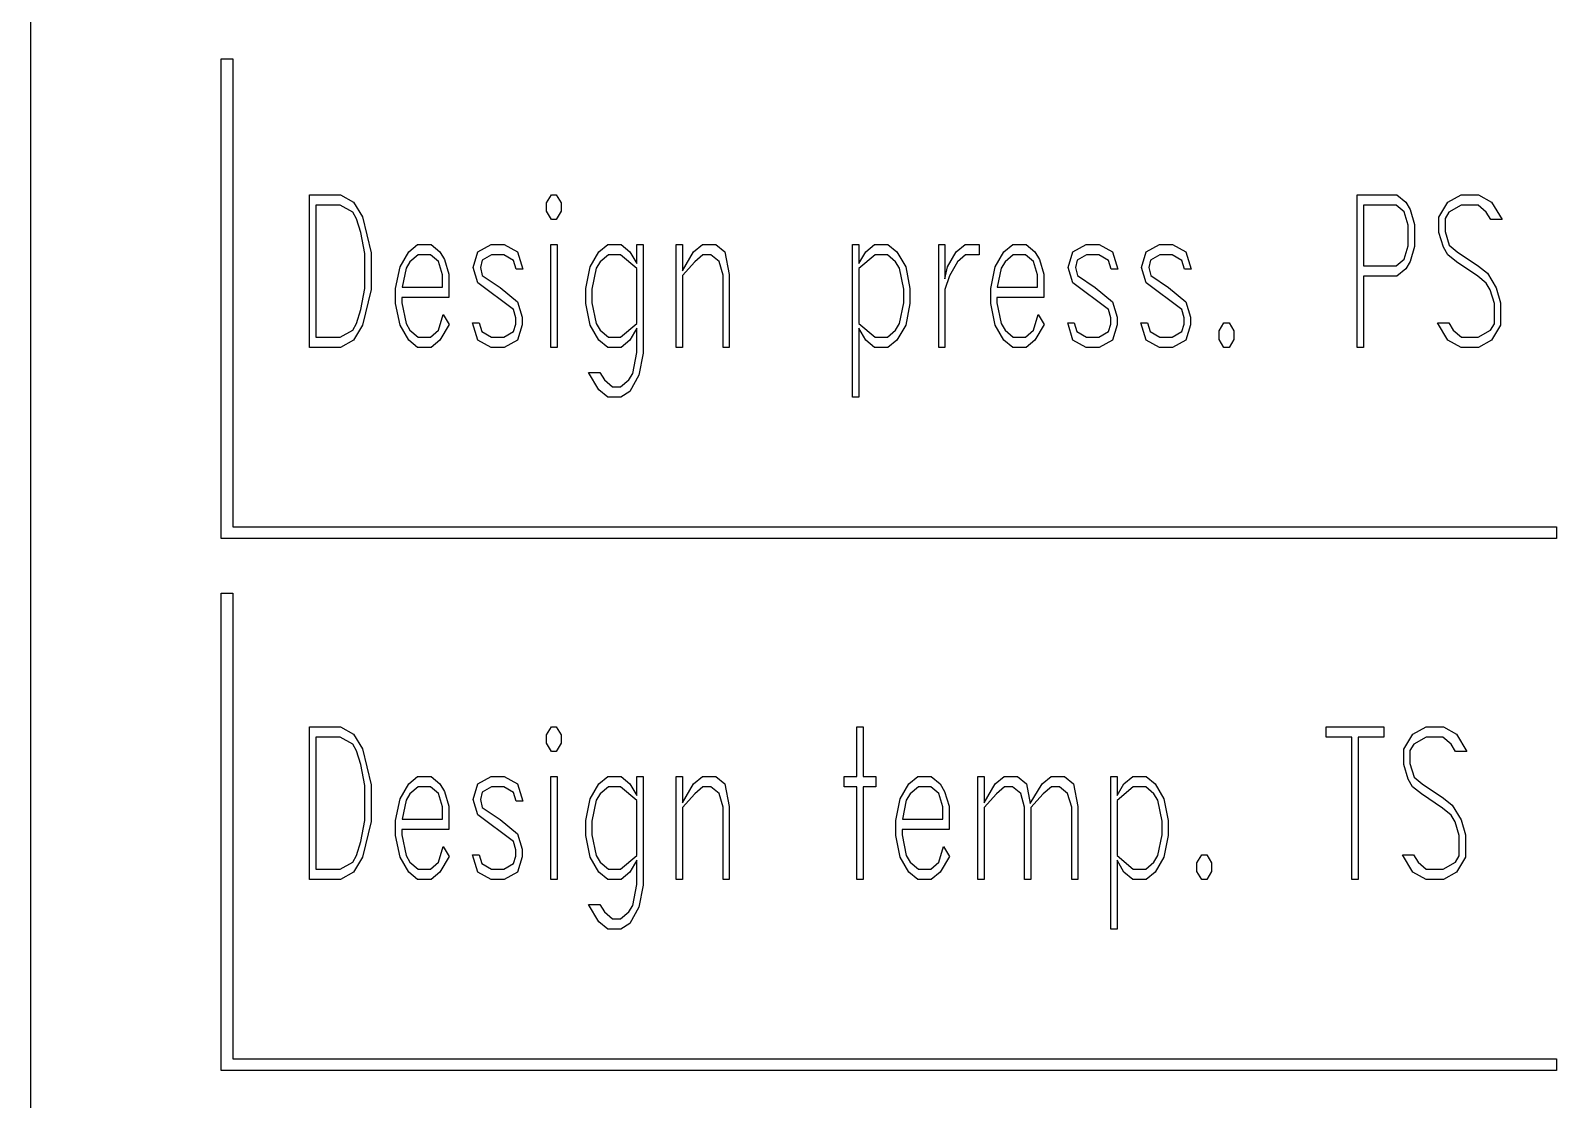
# Model space of a CAD drawing. Extents: x -181672 to 290600, y -29000 to 395522.
# Drawn here: x -170665.34 to -170625.34, y 31010.73 to 31038.74 of the extents above; entities that cross this region are included whole.
import ezdxf

# ---------------------------------------------------------------- set-up
doc = ezdxf.new("R2010")
doc.units = 0
doc.header["$LTSCALE"] = 10

# ---------------------------------------------------------------- blocks, each defined once
blk = doc.blocks.new('XFM7P20PCW$0$A$C29d41b1e')
for p, q in [((-58.5, 1247.5), (-58.5, 1044.5)), ((-53.5, 1160.869), (-53.5, 1173.43)), ((-53.5, 1173.43), (-53.2, 1173.43)), ((-53.2, 1173.43), (-53.2, 1161.169)), ((-51.186, 1165.87), (-51.186, 1169.87)), ((-51.186, 1169.87), (-50.374, 1169.87)), ((-50.374, 1169.87), (-50.031, 1169.676)), ((-50.031, 1169.676), (-49.797, 1169.289)), ((-44.974, 1169.658), (-44.847, 1169.87)), ((-44.974, 1169.438), (-44.974, 1169.658)), ((-44.847, 1169.87), (-44.717, 1169.87)), ((-44.717, 1169.87), (-44.586, 1169.658)), ((-44.586, 1169.658), (-44.586, 1169.438)), ((-23.726, 1165.87), (-23.726, 1169.87)), ((-23.726, 1169.87), (-22.687, 1169.87)), ((-22.687, 1169.87), (-22.452, 1169.676)), ((-22.452, 1169.676), (-22.337, 1169.483)), ((-21.581, 1169.285), (-21.346, 1169.676)), ((-21.346, 1169.676), (-21, 1169.87)), ((-21, 1169.87), (-20.545, 1169.87)), ((-20.545, 1169.87), (-20.203, 1169.676)), ((-20.203, 1169.676), (-19.927, 1169.222)), ((-50.381, 1169.598), (-51.022, 1169.598)), ((-51.022, 1169.598), (-51.022, 1166.142)), ((-50.054, 1169.416), (-50.381, 1169.598)), ((-49.953, 1169.24), (-50.054, 1169.416)), ((-49.841, 1168.879), (-49.953, 1169.24)), ((-49.797, 1169.289), (-49.569, 1168.347)), ((-44.847, 1169.226), (-44.974, 1169.438)), ((-44.717, 1169.226), (-44.847, 1169.226)), ((-44.586, 1169.438), (-44.717, 1169.226)), ((-22.702, 1169.598), (-23.562, 1169.598)), ((-23.562, 1169.598), (-23.562, 1168.008)), ((-22.489, 1169.423), (-22.702, 1169.598)), ((-22.385, 1169.073), (-22.489, 1169.423)), ((-22.337, 1169.483), (-22.221, 1169.091)), ((-21.581, 1168.883), (-21.581, 1169.285)), ((-21.32, 1169.416), (-21.42, 1169.248)), ((-21.42, 1169.248), (-21.42, 1168.905)), ((-20.996, 1169.598), (-21.32, 1169.416)), ((-20.556, 1169.598), (-20.996, 1169.598)), ((-20.34, 1169.416), (-20.556, 1169.598)), ((-20.225, 1169.222), (-20.34, 1169.416)), ((-19.927, 1169.222), (-20.225, 1169.222)), ((-49.733, 1168.332), (-49.841, 1168.879)), ((-22.385, 1168.533), (-22.385, 1169.073)), ((-22.221, 1169.091), (-22.221, 1168.514)), ((-21.465, 1168.496), (-21.581, 1168.883)), ((-21.42, 1168.905), (-21.312, 1168.551)), ((-48.586, 1168.376), (-48.352, 1168.566)), ((-48.352, 1168.566), (-48.001, 1168.566)), ((-48.001, 1168.566), (-47.771, 1168.376)), ((-46.776, 1168.376), (-46.426, 1168.566)), ((-46.426, 1168.566), (-46.083, 1168.566)), ((-46.083, 1168.566), (-45.733, 1168.376)), ((-44.862, 1165.87), (-44.862, 1168.566)), ((-44.862, 1168.566), (-44.698, 1168.566)), ((-44.698, 1168.566), (-44.698, 1165.87)), ((-43.603, 1168.376), (-43.368, 1168.566)), ((-43.368, 1168.566), (-43.018, 1168.566)), ((-43.018, 1168.566), (-42.787, 1168.376)), ((-42.605, 1168.067), (-42.605, 1168.566)), ((-42.605, 1168.566), (-42.441, 1168.566)), ((-42.441, 1168.566), (-42.441, 1165.725)), ((-41.577, 1165.87), (-41.577, 1168.566)), ((-41.577, 1168.566), (-41.413, 1168.566)), ((-41.413, 1168.566), (-41.413, 1167.881)), ((-41.119, 1168.376), (-40.888, 1168.566)), ((-40.888, 1168.566), (-40.538, 1168.566)), ((-40.538, 1168.566), (-40.299, 1168.373)), ((-36.951, 1164.566), (-36.951, 1168.566)), ((-36.951, 1168.566), (-36.787, 1168.566)), ((-36.787, 1168.566), (-36.787, 1168.067)), ((-36.605, 1168.376), (-36.374, 1168.566)), ((-36.374, 1168.566), (-36.024, 1168.566)), ((-36.024, 1168.566), (-35.789, 1168.376)), ((-34.694, 1165.87), (-34.694, 1168.566)), ((-34.694, 1168.566), (-34.53, 1168.566)), ((-34.53, 1168.566), (-34.53, 1167.665)), ((-34.236, 1168.376), (-34.001, 1168.566)), ((-34.001, 1168.566), (-33.636, 1168.566)), ((-33.636, 1168.566), (-33.636, 1168.294)), ((-32.988, 1168.376), (-32.754, 1168.566)), ((-32.754, 1168.566), (-32.404, 1168.566)), ((-32.404, 1168.566), (-32.173, 1168.376)), ((-31.178, 1168.376), (-30.828, 1168.566)), ((-30.828, 1168.566), (-30.486, 1168.566)), ((-30.486, 1168.566), (-30.136, 1168.376)), ((-29.257, 1168.376), (-28.907, 1168.566)), ((-28.907, 1168.566), (-28.564, 1168.566)), ((-28.564, 1168.566), (-28.214, 1168.376)), ((-22.489, 1168.183), (-22.385, 1168.533)), ((-22.221, 1168.514), (-22.337, 1168.123)), ((-21.35, 1168.298), (-21.465, 1168.496)), ((-21.312, 1168.551), (-21.1, 1168.373)), ((-49.733, 1167.412), (-49.733, 1168.332)), ((-49.569, 1168.347), (-49.569, 1167.393)), ((-48.813, 1167.985), (-48.586, 1168.376)), ((-48.553, 1168.112), (-48.657, 1167.944)), ((-48.337, 1168.294), (-48.553, 1168.112)), ((-48.016, 1168.294), (-48.337, 1168.294)), ((-47.804, 1168.119), (-48.016, 1168.294)), ((-47.7, 1167.769), (-47.804, 1168.119)), ((-47.771, 1168.376), (-47.651, 1168.179)), ((-47.651, 1168.179), (-47.536, 1167.788)), ((-46.899, 1167.967), (-46.776, 1168.376)), ((-46.661, 1168.157), (-46.709, 1167.963)), ((-46.419, 1168.294), (-46.661, 1168.157)), ((-46.091, 1168.294), (-46.419, 1168.294)), ((-45.838, 1168.153), (-46.091, 1168.294)), ((-45.767, 1167.918), (-45.838, 1168.153)), ((-45.733, 1168.376), (-45.599, 1167.918)), ((-43.83, 1167.985), (-43.603, 1168.376)), ((-43.569, 1168.112), (-43.674, 1167.944)), ((-43.353, 1168.294), (-43.569, 1168.112)), ((-43.033, 1168.294), (-43.353, 1168.294)), ((-42.605, 1167.937), (-43.033, 1168.294)), ((-42.787, 1168.376), (-42.605, 1168.067)), ((-41.413, 1167.881), (-41.119, 1168.376)), ((-41.089, 1168.112), (-41.413, 1167.758)), ((-40.873, 1168.294), (-41.089, 1168.112)), ((-40.664, 1168.294), (-40.873, 1168.294)), ((-40.452, 1168.119), (-40.664, 1168.294)), ((-40.348, 1167.766), (-40.452, 1168.119)), ((-40.299, 1168.373), (-40.184, 1167.784)), ((-36.787, 1168.067), (-36.605, 1168.376)), ((-36.359, 1168.294), (-36.787, 1167.937)), ((-36.035, 1168.294), (-36.359, 1168.294)), ((-35.823, 1168.112), (-36.035, 1168.294)), ((-35.718, 1167.944), (-35.823, 1168.112)), ((-35.789, 1168.376), (-35.558, 1167.985)), ((-34.467, 1167.985), (-34.236, 1168.376)), ((-34.203, 1168.112), (-34.407, 1167.751)), ((-33.99, 1168.294), (-34.203, 1168.112)), ((-33.636, 1168.294), (-33.99, 1168.294)), ((-33.216, 1167.985), (-32.988, 1168.376)), ((-32.955, 1168.112), (-33.059, 1167.944)), ((-32.739, 1168.294), (-32.955, 1168.112)), ((-32.419, 1168.294), (-32.739, 1168.294)), ((-32.206, 1168.119), (-32.419, 1168.294)), ((-32.102, 1167.769), (-32.206, 1168.119)), ((-32.173, 1168.376), (-32.054, 1168.179)), ((-32.054, 1168.179), (-31.938, 1167.788)), ((-31.301, 1167.967), (-31.178, 1168.376)), ((-31.063, 1168.157), (-31.111, 1167.963)), ((-30.821, 1168.294), (-31.063, 1168.157)), ((-30.493, 1168.294), (-30.821, 1168.294)), ((-30.24, 1168.153), (-30.493, 1168.294)), ((-30.169, 1167.918), (-30.24, 1168.153)), ((-30.136, 1168.376), (-30.001, 1167.918)), ((-29.38, 1167.967), (-29.257, 1168.376)), ((-29.141, 1168.157), (-29.19, 1167.963)), ((-28.899, 1168.294), (-29.141, 1168.157)), ((-28.571, 1168.294), (-28.899, 1168.294)), ((-28.318, 1168.153), (-28.571, 1168.294)), ((-28.247, 1167.918), (-28.318, 1168.153)), ((-28.214, 1168.376), (-28.08, 1167.918)), ((-23.562, 1168.008), (-22.702, 1168.008)), ((-22.702, 1168.008), (-22.489, 1168.183)), ((-22.337, 1168.123), (-22.452, 1167.929)), ((-21.119, 1168.112), (-21.35, 1168.298)), ((-20.564, 1167.74), (-21.119, 1168.112)), ((-21.1, 1168.373), (-20.542, 1168)), ((-20.542, 1168), (-20.311, 1167.814)), ((-48.929, 1167.412), (-48.813, 1167.985)), ((-48.657, 1167.944), (-48.758, 1167.449)), ((-47.7, 1167.449), (-47.7, 1167.769)), ((-47.536, 1167.788), (-47.536, 1167.177)), ((-46.776, 1167.561), (-46.899, 1167.967)), ((-46.709, 1167.963), (-46.657, 1167.754)), ((-46.657, 1167.754), (-46.188, 1167.442)), ((-45.599, 1167.918), (-45.767, 1167.918)), ((-43.946, 1167.412), (-43.83, 1167.985)), ((-43.674, 1167.944), (-43.785, 1167.401)), ((-42.605, 1166.499), (-42.605, 1167.937)), ((-41.413, 1167.758), (-41.413, 1165.87)), ((-40.348, 1165.87), (-40.348, 1167.766)), ((-40.184, 1167.784), (-40.184, 1165.87)), ((-36.787, 1167.937), (-36.787, 1166.499)), ((-35.607, 1167.401), (-35.718, 1167.944)), ((-35.558, 1167.985), (-35.447, 1167.412)), ((-34.53, 1167.665), (-34.467, 1167.985)), ((-34.407, 1167.751), (-34.53, 1167.393)), ((-33.331, 1167.412), (-33.216, 1167.985)), ((-33.059, 1167.944), (-33.16, 1167.449)), ((-32.102, 1167.449), (-32.102, 1167.769)), ((-31.938, 1167.788), (-31.938, 1167.177)), ((-31.178, 1167.561), (-31.301, 1167.967)), ((-31.111, 1167.963), (-31.059, 1167.754)), ((-31.059, 1167.754), (-30.59, 1167.442)), ((-30.001, 1167.918), (-30.169, 1167.918)), ((-29.257, 1167.561), (-29.38, 1167.967)), ((-29.19, 1167.963), (-29.137, 1167.754)), ((-29.137, 1167.754), (-28.668, 1167.442)), ((-28.08, 1167.918), (-28.247, 1167.918)), ((-22.687, 1167.736), (-23.562, 1167.736)), ((-23.562, 1167.736), (-23.562, 1165.87)), ((-22.452, 1167.929), (-22.687, 1167.736)), ((-20.34, 1167.553), (-20.564, 1167.74)), ((-20.311, 1167.814), (-20.08, 1167.43)), ((-49.841, 1166.861), (-49.733, 1167.412)), ((-49.569, 1167.393), (-49.797, 1166.451)), ((-48.929, 1167.024), (-48.929, 1167.412)), ((-48.758, 1167.449), (-47.7, 1167.449)), ((-45.841, 1166.868), (-46.776, 1167.561)), ((-46.188, 1167.442), (-45.733, 1167.065)), ((-43.946, 1167.024), (-43.946, 1167.412)), ((-43.785, 1167.401), (-43.785, 1167.039)), ((-35.607, 1167.039), (-35.607, 1167.401)), ((-35.447, 1167.412), (-35.447, 1167.024)), ((-34.53, 1167.393), (-34.53, 1165.87)), ((-33.331, 1167.024), (-33.331, 1167.412)), ((-33.16, 1167.449), (-32.102, 1167.449)), ((-30.244, 1166.868), (-31.178, 1167.561)), ((-30.59, 1167.442), (-30.136, 1167.065)), ((-28.322, 1166.868), (-29.257, 1167.561)), ((-28.668, 1167.442), (-28.214, 1167.065)), ((-20.236, 1167.378), (-20.34, 1167.553)), ((-20.128, 1167.021), (-20.236, 1167.378)), ((-20.08, 1167.43), (-19.964, 1167.043)), ((-49.953, 1166.499), (-49.841, 1166.861)), ((-48.813, 1166.451), (-48.929, 1167.024)), ((-47.536, 1167.177), (-48.769, 1167.177)), ((-48.769, 1167.177), (-48.769, 1167.039)), ((-48.769, 1167.039), (-48.657, 1166.496)), ((-45.778, 1166.648), (-45.841, 1166.868)), ((-45.733, 1167.065), (-45.614, 1166.667)), ((-43.83, 1166.451), (-43.946, 1167.024)), ((-43.785, 1167.039), (-43.674, 1166.496)), ((-35.718, 1166.496), (-35.607, 1167.039)), ((-35.447, 1167.024), (-35.558, 1166.451)), ((-33.216, 1166.451), (-33.331, 1167.024)), ((-31.938, 1167.177), (-33.171, 1167.177)), ((-33.171, 1167.177), (-33.171, 1167.039)), ((-33.171, 1167.039), (-33.059, 1166.496)), ((-30.18, 1166.648), (-30.244, 1166.868)), ((-30.136, 1167.065), (-30.016, 1166.667)), ((-28.258, 1166.648), (-28.322, 1166.868)), ((-28.214, 1167.065), (-28.095, 1166.667)), ((-20.128, 1166.492), (-20.128, 1167.021)), ((-19.964, 1167.043), (-19.964, 1166.455)), ((-50.054, 1166.324), (-49.953, 1166.499)), ((-49.797, 1166.451), (-50.031, 1166.064)), ((-48.586, 1166.064), (-48.813, 1166.451)), ((-48.657, 1166.496), (-48.553, 1166.324)), ((-47.804, 1166.321), (-47.681, 1166.734)), ((-47.525, 1166.473), (-47.771, 1166.064)), ((-47.681, 1166.734), (-47.525, 1166.473)), ((-46.776, 1166.064), (-46.91, 1166.518)), ((-46.91, 1166.518), (-46.743, 1166.518)), ((-46.743, 1166.518), (-46.672, 1166.287)), ((-45.838, 1166.287), (-45.778, 1166.484)), ((-45.778, 1166.484), (-45.778, 1166.648)), ((-45.614, 1166.462), (-45.733, 1166.064)), ((-45.614, 1166.667), (-45.614, 1166.462)), ((-43.603, 1166.064), (-43.83, 1166.451)), ((-43.674, 1166.496), (-43.569, 1166.324)), ((-43.033, 1166.142), (-42.605, 1166.499)), ((-36.787, 1166.499), (-36.359, 1166.142)), ((-35.823, 1166.324), (-35.718, 1166.496)), ((-35.558, 1166.451), (-35.789, 1166.064)), ((-32.988, 1166.064), (-33.216, 1166.451)), ((-33.059, 1166.496), (-32.955, 1166.324)), ((-32.206, 1166.321), (-32.083, 1166.734)), ((-31.927, 1166.473), (-32.173, 1166.064)), ((-32.083, 1166.734), (-31.927, 1166.473)), ((-31.178, 1166.064), (-31.312, 1166.518)), ((-31.312, 1166.518), (-31.145, 1166.518)), ((-31.145, 1166.518), (-31.074, 1166.287)), ((-30.24, 1166.287), (-30.18, 1166.484)), ((-30.18, 1166.484), (-30.18, 1166.648)), ((-30.016, 1166.462), (-30.136, 1166.064)), ((-30.016, 1166.667), (-30.016, 1166.462)), ((-29.257, 1166.064), (-29.391, 1166.518)), ((-29.391, 1166.518), (-29.223, 1166.518)), ((-29.223, 1166.518), (-29.152, 1166.287)), ((-28.318, 1166.287), (-28.258, 1166.484)), ((-28.258, 1166.484), (-28.258, 1166.648)), ((-28.095, 1166.462), (-28.214, 1166.064)), ((-28.095, 1166.667), (-28.095, 1166.462)), ((-27.342, 1166.302), (-27.216, 1166.514)), ((-27.216, 1166.514), (-27.082, 1166.514)), ((-27.082, 1166.514), (-26.955, 1166.302)), ((-21.346, 1166.064), (-21.618, 1166.518)), ((-21.618, 1166.518), (-21.324, 1166.518)), ((-21.324, 1166.518), (-21.204, 1166.324)), ((-20.229, 1166.324), (-20.128, 1166.492)), ((-19.964, 1166.455), (-20.203, 1166.064)), ((-51.022, 1166.142), (-50.381, 1166.142)), ((-50.381, 1166.142), (-50.054, 1166.324)), ((-50.031, 1166.064), (-50.374, 1165.87)), ((-48.352, 1165.87), (-48.586, 1166.064)), ((-48.553, 1166.324), (-48.337, 1166.142)), ((-48.337, 1166.142), (-48.016, 1166.142)), ((-48.016, 1166.142), (-47.804, 1166.321)), ((-47.771, 1166.064), (-48.001, 1165.87)), ((-46.426, 1165.87), (-46.776, 1166.064)), ((-46.672, 1166.287), (-46.419, 1166.142)), ((-46.419, 1166.142), (-46.091, 1166.142)), ((-46.091, 1166.142), (-45.838, 1166.287)), ((-45.733, 1166.064), (-46.083, 1165.87)), ((-43.368, 1165.87), (-43.603, 1166.064)), ((-43.569, 1166.324), (-43.353, 1166.142)), ((-43.353, 1166.142), (-43.033, 1166.142)), ((-42.787, 1166.064), (-43.018, 1165.87)), ((-42.605, 1166.373), (-42.787, 1166.064)), ((-42.605, 1165.736), (-42.605, 1166.373)), ((-36.605, 1166.064), (-36.787, 1166.373)), ((-36.787, 1166.373), (-36.787, 1164.566)), ((-36.374, 1165.87), (-36.605, 1166.064)), ((-36.359, 1166.142), (-36.035, 1166.142)), ((-36.035, 1166.142), (-35.823, 1166.324)), ((-35.789, 1166.064), (-36.024, 1165.87)), ((-32.754, 1165.87), (-32.988, 1166.064)), ((-32.955, 1166.324), (-32.739, 1166.142)), ((-32.739, 1166.142), (-32.419, 1166.142)), ((-32.419, 1166.142), (-32.206, 1166.321)), ((-32.173, 1166.064), (-32.404, 1165.87)), ((-30.828, 1165.87), (-31.178, 1166.064)), ((-31.074, 1166.287), (-30.821, 1166.142)), ((-30.821, 1166.142), (-30.493, 1166.142)), ((-30.493, 1166.142), (-30.24, 1166.287)), ((-30.136, 1166.064), (-30.486, 1165.87)), ((-28.907, 1165.87), (-29.257, 1166.064)), ((-29.152, 1166.287), (-28.899, 1166.142)), ((-28.899, 1166.142), (-28.571, 1166.142)), ((-28.571, 1166.142), (-28.318, 1166.287)), ((-28.214, 1166.064), (-28.564, 1165.87)), ((-27.342, 1166.082), (-27.342, 1166.302)), ((-27.216, 1165.87), (-27.342, 1166.082)), ((-26.955, 1166.082), (-27.082, 1165.87)), ((-26.955, 1166.302), (-26.955, 1166.082)), ((-21, 1165.87), (-21.346, 1166.064)), ((-21.204, 1166.324), (-20.992, 1166.142)), ((-20.992, 1166.142), (-20.553, 1166.142)), ((-20.553, 1166.142), (-20.229, 1166.324)), ((-20.203, 1166.064), (-20.545, 1165.87)), ((-50.374, 1165.87), (-51.186, 1165.87)), ((-48.001, 1165.87), (-48.352, 1165.87)), ((-46.083, 1165.87), (-46.426, 1165.87)), ((-44.698, 1165.87), (-44.862, 1165.87)), ((-43.018, 1165.87), (-43.368, 1165.87)), ((-42.713, 1165.192), (-42.605, 1165.736)), ((-42.441, 1165.725), (-42.556, 1165.147)), ((-41.413, 1165.87), (-41.577, 1165.87)), ((-40.184, 1165.87), (-40.348, 1165.87)), ((-36.024, 1165.87), (-36.374, 1165.87)), ((-34.53, 1165.87), (-34.694, 1165.87)), ((-32.404, 1165.87), (-32.754, 1165.87)), ((-30.486, 1165.87), (-30.828, 1165.87)), ((-28.564, 1165.87), (-28.907, 1165.87)), ((-27.082, 1165.87), (-27.216, 1165.87)), ((-23.562, 1165.87), (-23.726, 1165.87)), ((-20.545, 1165.87), (-21, 1165.87)), ((-43.603, 1164.76), (-43.871, 1165.211)), ((-43.871, 1165.211), (-43.577, 1165.211)), ((-43.577, 1165.211), (-43.458, 1165.021)), ((-43.458, 1165.021), (-43.242, 1164.838)), ((-43.242, 1164.838), (-43.033, 1164.838)), ((-43.033, 1164.838), (-42.817, 1165.021)), ((-42.817, 1165.021), (-42.713, 1165.192)), ((-42.556, 1165.147), (-42.787, 1164.719)), ((-43.368, 1164.566), (-43.603, 1164.76)), ((-43.022, 1164.566), (-43.368, 1164.566)), ((-42.787, 1164.719), (-43.022, 1164.566)), ((-36.787, 1164.566), (-36.951, 1164.566)), ((-18.5, 1160.869), (-53.5, 1160.869)), ((-53.2, 1161.169), (-18.5, 1161.169)), ((-18.5, 1161.169), (-18.5, 1160.869)), ((-53.5, 1146.93), (-53.5, 1159.43)), ((-53.5, 1159.43), (-53.2, 1159.43)), ((-53.2, 1159.43), (-53.2, 1147.23)), ((-51.186, 1151.931), (-51.186, 1155.931)), ((-51.186, 1155.931), (-50.374, 1155.931)), ((-50.381, 1155.659), (-51.022, 1155.659)), ((-51.022, 1155.659), (-51.022, 1152.203)), ((-50.054, 1155.477), (-50.381, 1155.659)), ((-50.374, 1155.931), (-50.031, 1155.737)), ((-50.031, 1155.737), (-49.797, 1155.35)), ((-44.974, 1155.719), (-44.847, 1155.931)), ((-44.974, 1155.499), (-44.974, 1155.719)), ((-44.847, 1155.931), (-44.717, 1155.931)), ((-44.717, 1155.931), (-44.586, 1155.719)), ((-44.586, 1155.719), (-44.586, 1155.499)), ((-36.839, 1154.628), (-36.839, 1155.931)), ((-36.839, 1155.931), (-36.676, 1155.931)), ((-36.676, 1155.931), (-36.676, 1154.628)), ((-24.534, 1155.659), (-24.534, 1155.931)), ((-24.534, 1155.931), (-23.029, 1155.931)), ((-23.864, 1155.659), (-24.534, 1155.659)), ((-23.864, 1151.931), (-23.864, 1155.659)), ((-23.029, 1155.659), (-23.7, 1155.659)), ((-23.7, 1155.659), (-23.7, 1151.931)), ((-23.029, 1155.931), (-23.029, 1155.659)), ((-22.501, 1155.346), (-22.266, 1155.737)), ((-22.266, 1155.737), (-21.92, 1155.931)), ((-21.916, 1155.659), (-22.24, 1155.477)), ((-21.92, 1155.931), (-21.465, 1155.931)), ((-21.476, 1155.659), (-21.916, 1155.659)), ((-21.26, 1155.477), (-21.476, 1155.659)), ((-21.465, 1155.931), (-21.123, 1155.737)), ((-21.123, 1155.737), (-20.847, 1155.283)), ((-49.953, 1155.302), (-50.054, 1155.477)), ((-49.841, 1154.94), (-49.953, 1155.302)), ((-49.797, 1155.35), (-49.569, 1154.408)), ((-44.847, 1155.287), (-44.974, 1155.499)), ((-44.717, 1155.287), (-44.847, 1155.287)), ((-44.586, 1155.499), (-44.717, 1155.287)), ((-22.501, 1154.944), (-22.501, 1155.346)), ((-22.24, 1155.477), (-22.34, 1155.309)), ((-22.34, 1155.309), (-22.34, 1154.966)), ((-21.145, 1155.283), (-21.26, 1155.477)), ((-20.847, 1155.283), (-21.145, 1155.283)), ((-49.733, 1154.393), (-49.841, 1154.94)), ((-22.385, 1154.557), (-22.501, 1154.944)), ((-22.34, 1154.966), (-22.232, 1154.613)), ((-49.569, 1154.408), (-49.569, 1153.454)), ((-48.813, 1154.047), (-48.586, 1154.438)), ((-48.586, 1154.438), (-48.352, 1154.628)), ((-48.352, 1154.628), (-48.001, 1154.628)), ((-48.001, 1154.628), (-47.771, 1154.438)), ((-47.771, 1154.438), (-47.651, 1154.24)), ((-46.899, 1154.028), (-46.776, 1154.438)), ((-46.776, 1154.438), (-46.426, 1154.628)), ((-46.426, 1154.628), (-46.083, 1154.628)), ((-46.083, 1154.628), (-45.733, 1154.438)), ((-45.733, 1154.438), (-45.599, 1153.979)), ((-44.862, 1151.931), (-44.862, 1154.628)), ((-44.862, 1154.628), (-44.698, 1154.628)), ((-44.698, 1154.628), (-44.698, 1151.931)), ((-43.83, 1154.047), (-43.603, 1154.438)), ((-43.603, 1154.438), (-43.368, 1154.628)), ((-43.368, 1154.628), (-43.018, 1154.628)), ((-43.018, 1154.628), (-42.787, 1154.438)), ((-42.787, 1154.438), (-42.605, 1154.128)), ((-42.605, 1154.128), (-42.605, 1154.628)), ((-42.605, 1154.628), (-42.441, 1154.628)), ((-42.441, 1154.628), (-42.441, 1151.786)), ((-41.577, 1151.931), (-41.577, 1154.628)), ((-41.577, 1154.628), (-41.413, 1154.628)), ((-41.413, 1154.628), (-41.413, 1153.942)), ((-41.413, 1153.942), (-41.119, 1154.438)), ((-41.119, 1154.438), (-40.888, 1154.628)), ((-40.888, 1154.628), (-40.538, 1154.628)), ((-40.538, 1154.628), (-40.299, 1154.434)), ((-40.299, 1154.434), (-40.184, 1153.845)), ((-37.175, 1154.356), (-37.175, 1154.628)), ((-37.175, 1154.628), (-36.839, 1154.628)), ((-36.676, 1154.628), (-36.34, 1154.628)), ((-36.34, 1154.628), (-36.34, 1154.356)), ((-35.7, 1154.047), (-35.473, 1154.438)), ((-35.473, 1154.438), (-35.238, 1154.628)), ((-35.238, 1154.628), (-34.888, 1154.628)), ((-34.888, 1154.628), (-34.657, 1154.438)), ((-34.657, 1154.438), (-34.538, 1154.24)), ((-33.67, 1151.931), (-33.67, 1154.628)), ((-33.67, 1154.628), (-33.506, 1154.628)), ((-33.506, 1154.628), (-33.506, 1153.942)), ((-33.506, 1153.942), (-33.212, 1154.438)), ((-33.212, 1154.438), (-32.977, 1154.628)), ((-32.977, 1154.628), (-32.631, 1154.628)), ((-32.631, 1154.628), (-32.389, 1154.434)), ((-32.389, 1154.434), (-32.292, 1153.92)), ((-32.292, 1153.92), (-31.979, 1154.438)), ((-31.979, 1154.438), (-31.748, 1154.628)), ((-31.748, 1154.628), (-31.398, 1154.628)), ((-31.398, 1154.628), (-31.16, 1154.434)), ((-31.16, 1154.434), (-31.044, 1153.845)), ((-30.184, 1150.628), (-30.184, 1154.628)), ((-30.184, 1154.628), (-30.02, 1154.628)), ((-30.02, 1154.628), (-30.02, 1154.128)), ((-30.02, 1154.128), (-29.838, 1154.438)), ((-29.838, 1154.438), (-29.607, 1154.628)), ((-29.607, 1154.628), (-29.257, 1154.628)), ((-29.257, 1154.628), (-29.022, 1154.438)), ((-29.022, 1154.438), (-28.791, 1154.047)), ((-22.27, 1154.359), (-22.385, 1154.557)), ((-22.232, 1154.613), (-22.02, 1154.434)), ((-22.02, 1154.434), (-21.461, 1154.061)), ((-49.733, 1153.473), (-49.733, 1154.393)), ((-48.929, 1153.473), (-48.813, 1154.047)), ((-48.657, 1154.006), (-48.758, 1153.51)), ((-48.553, 1154.173), (-48.657, 1154.006)), ((-48.337, 1154.356), (-48.553, 1154.173)), ((-48.016, 1154.356), (-48.337, 1154.356)), ((-47.804, 1154.181), (-48.016, 1154.356)), ((-47.7, 1153.831), (-47.804, 1154.181)), ((-47.651, 1154.24), (-47.536, 1153.849)), ((-46.776, 1153.622), (-46.899, 1154.028)), ((-46.661, 1154.218), (-46.709, 1154.024)), ((-46.709, 1154.024), (-46.657, 1153.816)), ((-46.419, 1154.356), (-46.661, 1154.218)), ((-46.091, 1154.356), (-46.419, 1154.356)), ((-45.838, 1154.214), (-46.091, 1154.356)), ((-45.767, 1153.979), (-45.838, 1154.214)), ((-43.946, 1153.473), (-43.83, 1154.047)), ((-43.674, 1154.006), (-43.785, 1153.462)), ((-43.569, 1154.173), (-43.674, 1154.006)), ((-43.353, 1154.356), (-43.569, 1154.173)), ((-43.033, 1154.356), (-43.353, 1154.356)), ((-42.605, 1153.998), (-43.033, 1154.356)), ((-41.089, 1154.173), (-41.413, 1153.819)), ((-40.873, 1154.356), (-41.089, 1154.173)), ((-40.664, 1154.356), (-40.873, 1154.356)), ((-40.452, 1154.181), (-40.664, 1154.356)), ((-40.348, 1153.827), (-40.452, 1154.181)), ((-36.839, 1154.356), (-37.175, 1154.356)), ((-36.839, 1151.931), (-36.839, 1154.356)), ((-36.34, 1154.356), (-36.676, 1154.356)), ((-36.676, 1154.356), (-36.676, 1151.931)), ((-35.815, 1153.473), (-35.7, 1154.047)), ((-35.543, 1154.006), (-35.644, 1153.51)), ((-35.439, 1154.173), (-35.543, 1154.006)), ((-35.223, 1154.356), (-35.439, 1154.173)), ((-34.903, 1154.356), (-35.223, 1154.356)), ((-34.69, 1154.181), (-34.903, 1154.356)), ((-34.586, 1153.831), (-34.69, 1154.181)), ((-34.538, 1154.24), (-34.422, 1153.849)), ((-33.182, 1154.173), (-33.506, 1153.816)), ((-32.966, 1154.356), (-33.182, 1154.173)), ((-32.758, 1154.356), (-32.966, 1154.356)), ((-32.545, 1154.181), (-32.758, 1154.356)), ((-32.441, 1153.827), (-32.545, 1154.181)), ((-31.957, 1154.173), (-32.277, 1153.816)), ((-31.737, 1154.356), (-31.957, 1154.173)), ((-31.525, 1154.356), (-31.737, 1154.356)), ((-31.316, 1154.181), (-31.525, 1154.356)), ((-31.208, 1153.827), (-31.316, 1154.181)), ((-29.592, 1154.356), (-30.02, 1153.998)), ((-29.268, 1154.356), (-29.592, 1154.356)), ((-29.055, 1154.173), (-29.268, 1154.356)), ((-28.951, 1154.006), (-29.055, 1154.173)), ((-28.839, 1153.462), (-28.951, 1154.006)), ((-28.791, 1154.047), (-28.679, 1153.473)), ((-22.039, 1154.173), (-22.27, 1154.359)), ((-21.484, 1153.801), (-22.039, 1154.173)), ((-21.461, 1154.061), (-21.231, 1153.875)), ((-47.7, 1153.51), (-47.7, 1153.831)), ((-47.536, 1153.849), (-47.536, 1153.238)), ((-45.841, 1152.929), (-46.776, 1153.622)), ((-46.657, 1153.816), (-46.188, 1153.503)), ((-45.599, 1153.979), (-45.767, 1153.979)), ((-42.605, 1152.56), (-42.605, 1153.998)), ((-41.413, 1153.819), (-41.413, 1151.931)), ((-40.348, 1151.931), (-40.348, 1153.827)), ((-40.184, 1153.845), (-40.184, 1151.931)), ((-34.586, 1153.51), (-34.586, 1153.831)), ((-34.422, 1153.849), (-34.422, 1153.238)), ((-33.506, 1153.816), (-33.506, 1151.931)), ((-32.441, 1151.931), (-32.441, 1153.827)), ((-32.277, 1153.816), (-32.277, 1151.931)), ((-31.208, 1151.931), (-31.208, 1153.827)), ((-31.044, 1153.845), (-31.044, 1151.931)), ((-30.02, 1153.998), (-30.02, 1152.56)), ((-21.26, 1153.614), (-21.484, 1153.801)), ((-21.156, 1153.439), (-21.26, 1153.614)), ((-21.231, 1153.875), (-21, 1153.492)), ((-49.841, 1152.922), (-49.733, 1153.473)), ((-49.569, 1153.454), (-49.797, 1152.512)), ((-48.929, 1153.086), (-48.929, 1153.473)), ((-47.536, 1153.238), (-48.769, 1153.238)), ((-48.769, 1153.238), (-48.769, 1153.101)), ((-48.758, 1153.51), (-47.7, 1153.51)), ((-46.188, 1153.503), (-45.733, 1153.127)), ((-43.946, 1153.086), (-43.946, 1153.473)), ((-43.785, 1153.462), (-43.785, 1153.101)), ((-35.815, 1153.086), (-35.815, 1153.473)), ((-34.422, 1153.238), (-35.655, 1153.238)), ((-35.655, 1153.238), (-35.655, 1153.101)), ((-35.644, 1153.51), (-34.586, 1153.51)), ((-28.839, 1153.101), (-28.839, 1153.462)), ((-28.679, 1153.473), (-28.679, 1153.086)), ((-21.048, 1153.082), (-21.156, 1153.439)), ((-21, 1153.492), (-20.884, 1153.104)), ((-49.953, 1152.56), (-49.841, 1152.922)), ((-48.813, 1152.512), (-48.929, 1153.086)), ((-48.769, 1153.101), (-48.657, 1152.557)), ((-45.778, 1152.709), (-45.841, 1152.929)), ((-45.733, 1153.127), (-45.614, 1152.728)), ((-43.83, 1152.512), (-43.946, 1153.086)), ((-43.785, 1153.101), (-43.674, 1152.557)), ((-35.7, 1152.512), (-35.815, 1153.086)), ((-35.655, 1153.101), (-35.543, 1152.557)), ((-28.951, 1152.557), (-28.839, 1153.101)), ((-28.679, 1153.086), (-28.791, 1152.512)), ((-21.048, 1152.553), (-21.048, 1153.082)), ((-20.884, 1153.104), (-20.884, 1152.516)), ((-50.054, 1152.385), (-49.953, 1152.56)), ((-49.797, 1152.512), (-50.031, 1152.125)), ((-48.586, 1152.125), (-48.813, 1152.512)), ((-48.657, 1152.557), (-48.553, 1152.385)), ((-47.804, 1152.382), (-47.681, 1152.795)), ((-47.525, 1152.534), (-47.771, 1152.125)), ((-47.681, 1152.795), (-47.525, 1152.534)), ((-46.776, 1152.125), (-46.91, 1152.579)), ((-46.91, 1152.579), (-46.743, 1152.579)), ((-46.743, 1152.579), (-46.672, 1152.348)), ((-45.838, 1152.348), (-45.778, 1152.546)), ((-45.778, 1152.546), (-45.778, 1152.709)), ((-45.614, 1152.523), (-45.733, 1152.125)), ((-45.614, 1152.728), (-45.614, 1152.523)), ((-43.603, 1152.125), (-43.83, 1152.512)), ((-43.674, 1152.557), (-43.569, 1152.385)), ((-43.033, 1152.203), (-42.605, 1152.56)), ((-42.605, 1152.434), (-42.787, 1152.125)), ((-42.605, 1151.797), (-42.605, 1152.434)), ((-35.473, 1152.125), (-35.7, 1152.512)), ((-35.543, 1152.557), (-35.439, 1152.385)), ((-34.69, 1152.382), (-34.568, 1152.795)), ((-34.411, 1152.534), (-34.657, 1152.125)), ((-34.568, 1152.795), (-34.411, 1152.534)), ((-30.02, 1152.56), (-29.592, 1152.203)), ((-29.838, 1152.125), (-30.02, 1152.434)), ((-30.02, 1152.434), (-30.02, 1150.628)), ((-29.055, 1152.385), (-28.951, 1152.557)), ((-28.791, 1152.512), (-29.022, 1152.125)), ((-27.927, 1152.363), (-27.8, 1152.575)), ((-27.8, 1152.575), (-27.666, 1152.575)), ((-27.666, 1152.575), (-27.54, 1152.363)), ((-22.266, 1152.125), (-22.538, 1152.579)), ((-22.538, 1152.579), (-22.244, 1152.579)), ((-22.244, 1152.579), (-22.124, 1152.385)), ((-21.149, 1152.385), (-21.048, 1152.553)), ((-20.884, 1152.516), (-21.123, 1152.125)), ((-51.022, 1152.203), (-50.381, 1152.203)), ((-50.381, 1152.203), (-50.054, 1152.385)), ((-50.031, 1152.125), (-50.374, 1151.931)), ((-48.352, 1151.931), (-48.586, 1152.125)), ((-48.553, 1152.385), (-48.337, 1152.203)), ((-48.337, 1152.203), (-48.016, 1152.203)), ((-48.016, 1152.203), (-47.804, 1152.382)), ((-47.771, 1152.125), (-48.001, 1151.931)), ((-46.426, 1151.931), (-46.776, 1152.125)), ((-46.672, 1152.348), (-46.419, 1152.203)), ((-46.419, 1152.203), (-46.091, 1152.203)), ((-46.091, 1152.203), (-45.838, 1152.348)), ((-45.733, 1152.125), (-46.083, 1151.931)), ((-43.368, 1151.931), (-43.603, 1152.125)), ((-43.569, 1152.385), (-43.353, 1152.203)), ((-43.353, 1152.203), (-43.033, 1152.203)), ((-42.787, 1152.125), (-43.018, 1151.931)), ((-35.238, 1151.931), (-35.473, 1152.125)), ((-35.439, 1152.385), (-35.223, 1152.203)), ((-35.223, 1152.203), (-34.903, 1152.203)), ((-34.903, 1152.203), (-34.69, 1152.382)), ((-34.657, 1152.125), (-34.888, 1151.931)), ((-29.607, 1151.931), (-29.838, 1152.125)), ((-29.592, 1152.203), (-29.268, 1152.203)), ((-29.268, 1152.203), (-29.055, 1152.385)), ((-29.022, 1152.125), (-29.257, 1151.931)), ((-27.927, 1152.143), (-27.927, 1152.363)), ((-27.8, 1151.931), (-27.927, 1152.143)), ((-27.54, 1152.143), (-27.666, 1151.931)), ((-27.54, 1152.363), (-27.54, 1152.143)), ((-21.92, 1151.931), (-22.266, 1152.125)), ((-22.124, 1152.385), (-21.912, 1152.203)), ((-21.912, 1152.203), (-21.473, 1152.203)), ((-21.473, 1152.203), (-21.149, 1152.385)), ((-21.123, 1152.125), (-21.465, 1151.931)), ((-50.374, 1151.931), (-51.186, 1151.931)), ((-48.001, 1151.931), (-48.352, 1151.931)), ((-46.083, 1151.931), (-46.426, 1151.931)), ((-44.698, 1151.931), (-44.862, 1151.931)), ((-43.018, 1151.931), (-43.368, 1151.931)), ((-42.713, 1151.253), (-42.605, 1151.797)), ((-42.441, 1151.786), (-42.556, 1151.209)), ((-41.413, 1151.931), (-41.577, 1151.931)), ((-40.184, 1151.931), (-40.348, 1151.931)), ((-36.676, 1151.931), (-36.839, 1151.931)), ((-34.888, 1151.931), (-35.238, 1151.931)), ((-33.506, 1151.931), (-33.67, 1151.931)), ((-32.277, 1151.931), (-32.441, 1151.931)), ((-31.044, 1151.931), (-31.208, 1151.931)), ((-29.257, 1151.931), (-29.607, 1151.931)), ((-27.666, 1151.931), (-27.8, 1151.931)), ((-23.7, 1151.931), (-23.864, 1151.931)), ((-21.465, 1151.931), (-21.92, 1151.931)), ((-43.603, 1150.821), (-43.871, 1151.272)), ((-43.871, 1151.272), (-43.577, 1151.272)), ((-43.577, 1151.272), (-43.458, 1151.082)), ((-42.817, 1151.082), (-42.713, 1151.253)), ((-42.556, 1151.209), (-42.787, 1150.78)), ((-43.368, 1150.628), (-43.603, 1150.821)), ((-43.458, 1151.082), (-43.242, 1150.899)), ((-43.242, 1150.899), (-43.033, 1150.899)), ((-43.033, 1150.899), (-42.817, 1151.082)), ((-43.022, 1150.628), (-43.368, 1150.628)), ((-42.787, 1150.78), (-43.022, 1150.628)), ((-30.02, 1150.628), (-30.184, 1150.628)), ((-53.2, 1147.23), (-18.5, 1147.23)), ((-18.5, 1147.23), (-18.5, 1146.93)), ((-18.5, 1146.93), (-53.5, 1146.93))]:
    blk.add_line(p, q)
blk = doc.blocks.new('XFM7P20PCW')
blk.add_blockref('XFM7P20PCW$0$A$C29d41b1e', (-170606.83737, 29864.56704))

msp = doc.modelspace()

# ---------------------------------------------------------------- block references
msp.add_blockref('XFM7P20PCW', (0, 0))

doc.saveas('drawing.dxf')
